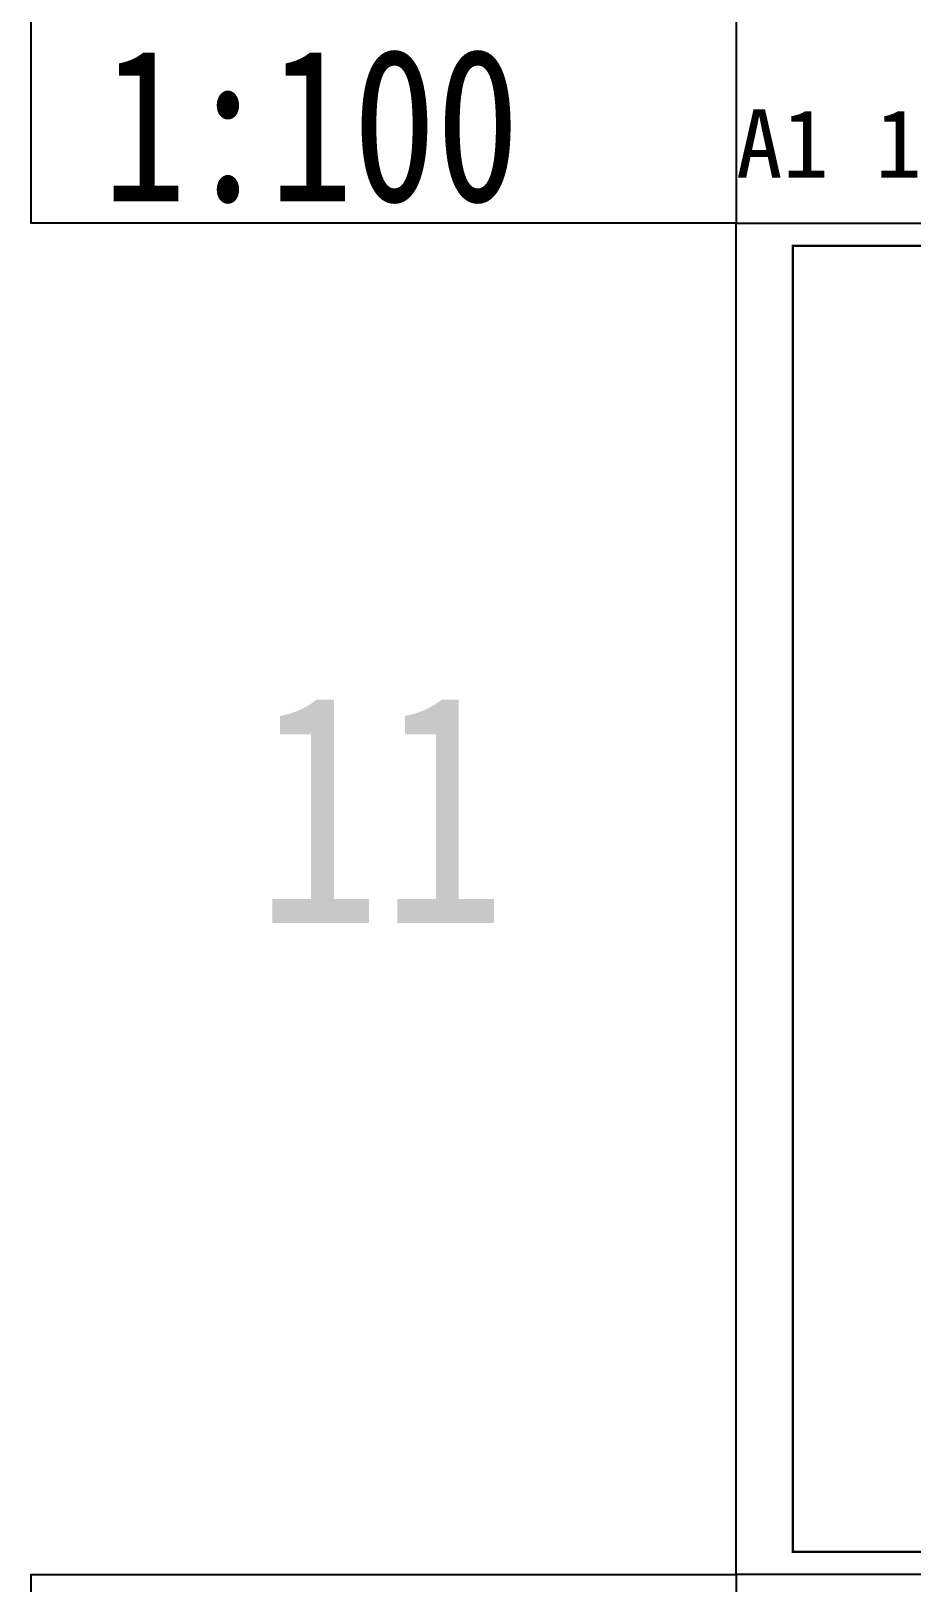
# Model space of a CAD drawing. Extents: x 27938 to 1042331, y -235042 to 1535213.
# Drawn here: x 636514 to 675249, y 256048 to 324258 of the extents above; entities that cross this region are included whole.
import ezdxf

# ---------------------------------------------------------------- set-up
doc = ezdxf.new("R2010")
doc.units = 0
doc.header["$LTSCALE"] = 1000
doc.header["$MEASUREMENT"] = 0
doc.layers.add('text', color=7, linetype='Continuous')
doc.layers.add('图框', color=140, linetype='Continuous')
doc.layers.add('yichutu', color=7, linetype='Continuous', true_color=0xffffff, plot=False)
doc.styles.add('_TCH_LABEL', font='simhei.ttf')
doc.styles.add('黑体', font='simhei.ttf')

# ---------------------------------------------------------------- blocks, each defined once
blk = doc.blocks.new('TK')
at = {"layer": '图框'}
blk.add_lwpolyline([(465375, 548714), (549475, 548714), (549475, 489314), (465375, 489314)], close=True, dxfattribs=at)
blk.add_lwpolyline([(465375, 548714), (549475, 548714), (549475, 489314), (465375, 489314)], close=True, dxfattribs=at)
at = {"layer": '图框', "const_width": 100}
blk.add_lwpolyline([(548475, 490314), (548475, 547714), (467875, 547714), (467875, 490314)], close=True, dxfattribs=at)
blk = doc.blocks.new('yct-841-594-84100-59399.9999999999-100-1000.0')
at = {"layer": 'yichutu', "color": 7, "true_color": 0xffffff}
blk.add_lwpolyline([(0, 0), (0, 59400), (84100, 59400), (84100, 0)], close=True, dxfattribs=at)
at = {"layer": 'yichutu', "color": 7, "true_color": 0xffffff, "style": '_TCH_LABEL'}
blk.add_text('A1 1:100', height=3000, dxfattribs=at).set_placement((0, 61400))

msp = doc.modelspace()

# ---------------------------------------------------------------- linework, layer by layer
at = {"layer": 'text', "color": 2}
for points in [[(667514.1, 315815.2), (636514.1, 315815.2), (636514.1, 333623.5), (667514.1, 333623.5)], [(667514.1, 238606.8), (636514.1, 238606.8), (636514.1, 256415.2), (667514.1, 256415.2)]]:
    msp.add_lwpolyline(points, close=True, dxfattribs=at)

# ---------------------------------------------------------------- block references
msp.add_blockref('TK', (202139.1, -232898.5))
at = {"layer": 'yichutu'}
msp.add_blockref('yct-841-594-84100-59399.9999999999-100-1000.0', (667514.1, 256415.2), dxfattribs=at)

# ---------------------------------------------------------------- texts
at = {"layer": 'text', "color": 2, "style": '黑体', "width": 0.8}
msp.add_text('1:100', height=6729.45, dxfattribs=at).set_placement((639677.3, 316771.8))
at = {"layer": 'text', "color": 1, "style": '黑体', "width": 0.8}
msp.add_text('11', height=10094.18, dxfattribs=at).set_placement((646412.3, 285062.1))

doc.saveas('drawing.dxf')
